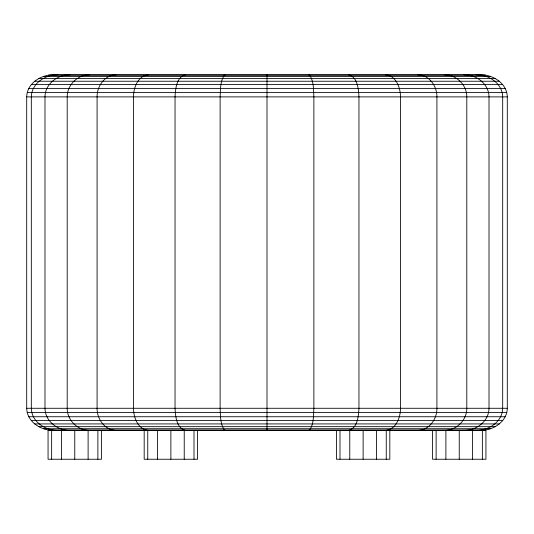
<?xml version="1.0" encoding="UTF-8"?>
<svg xmlns="http://www.w3.org/2000/svg" width="534" height="534" viewBox="0 0 534 534"><rect width="100%" height="100%" fill="white"/><g stroke="black" fill="none" stroke-linecap="round" stroke-linejoin="round"><path stroke-width="0.8" d="M53.747 430.404C41.151 430.671 26.96 421.927 26.7 408.276L26.7 96.888C26.96 83.237 41.151 74.493 53.747 74.76L480.253 74.76C492.849 74.493 507.04 83.237 507.3 96.888L507.3 408.276C507.04 421.927 492.849 430.671 480.253 430.404M225.395 74.76L224.367 75.187C220.061 81.402 220.569 89.645 220.121 96.888L220.121 408.276C220.569 415.519 220.061 423.762 224.367 429.977L225.395 430.404M308.605 430.404L309.633 429.977C313.939 423.762 313.431 415.519 313.879 408.276L313.879 96.888C313.431 89.645 313.939 81.402 309.633 75.187L308.605 74.76M185.391 74.76C176.307 77.096 175.486 89.098 175.039 96.888L175.039 408.276C175.486 416.066 176.307 428.068 185.391 430.404M348.609 430.404C357.693 428.068 358.514 416.066 358.961 408.276L358.961 96.888C358.514 89.098 357.693 77.096 348.609 74.76M148.525 74.76C137.979 75.554 133.447 87.703 133.493 96.888L133.493 408.276C133.447 417.461 137.979 429.61 148.525 430.404M385.475 430.404C396.021 429.61 400.553 417.461 400.507 408.276L400.507 96.888C400.553 87.703 396.021 75.554 385.475 74.76M116.205 74.76C104.858 74.84 96.848 86.201 97.081 96.888L97.081 408.276C96.848 418.963 104.858 430.324 116.205 430.404M417.795 430.404C429.142 430.324 437.152 418.963 436.919 408.276L436.919 96.888C437.152 86.201 429.142 74.84 417.795 74.76M89.685 74.76C77.797 74.566 67.037 84.919 67.197 96.888L67.197 408.276C67.037 420.245 77.797 430.598 89.685 430.404M444.315 430.404C456.203 430.598 466.963 420.245 466.803 408.276L466.803 96.888C466.963 84.919 456.203 74.566 444.315 74.76M69.981 74.76C57.705 74.493 45.016 83.985 44.989 96.888L44.989 408.276C45.016 421.179 57.705 430.671 69.981 430.404M464.019 430.404C476.295 430.671 488.984 421.179 489.01 408.276L489.01 96.888C488.984 83.985 476.295 74.493 464.019 74.76M57.846 74.76C45.337 74.493 31.513 83.424 31.319 96.888L31.319 408.276C31.513 421.74 45.337 430.671 57.846 430.404M476.154 430.404C488.663 430.671 502.487 421.74 502.681 408.276L502.681 96.888C502.487 83.424 488.663 74.493 476.154 74.76M48.474 75.187L485.526 75.187M43.394 76.442L490.606 76.442M38.722 78.491L495.278 78.491M34.623 81.241L499.377 81.241M31.259 84.592L502.741 84.592M28.756 88.424L505.244 88.424M27.221 92.576L506.779 92.576M26.7 96.888L507.3 96.888M26.7 408.276L507.3 408.276M27.221 412.588L506.779 412.588M28.756 416.74L505.244 416.74M31.259 420.572L502.741 420.572M34.623 423.923L499.377 423.923M38.722 426.673L495.278 426.673M43.394 428.722L490.606 428.722M48.474 429.977L485.526 429.977M482.362 430.404L482.362 459.24M472.59 430.404L472.59 459.24M459.24 430.404L459.24 459.24M445.89 430.404L445.89 459.24M436.118 430.404L436.118 459.24M432.54 430.404L432.54 459.24L485.94 459.24L485.94 430.404L48.06 430.404L48.06 459.24L101.46 459.24L101.46 430.404M389.82 430.404L389.82 459.24L336.42 459.24L336.42 430.404M386.242 430.404L386.242 459.24M376.47 430.404L376.47 459.24M363.12 430.404L363.12 459.24M349.77 430.404L349.77 459.24M339.998 430.404L339.998 459.24M267 74.76L267 430.404M197.58 430.404L197.58 459.24L144.18 459.24L144.18 430.404M194.002 430.404L194.002 459.24M184.23 430.404L184.23 459.24M170.88 430.404L170.88 459.24M157.53 430.404L157.53 459.24M147.758 430.404L147.758 459.24M97.882 430.404L97.882 459.24M88.11 430.404L88.11 459.24M74.76 430.404L74.76 459.24M61.41 430.404L61.41 459.24M51.638 430.404L51.638 459.24"/></g></svg>
